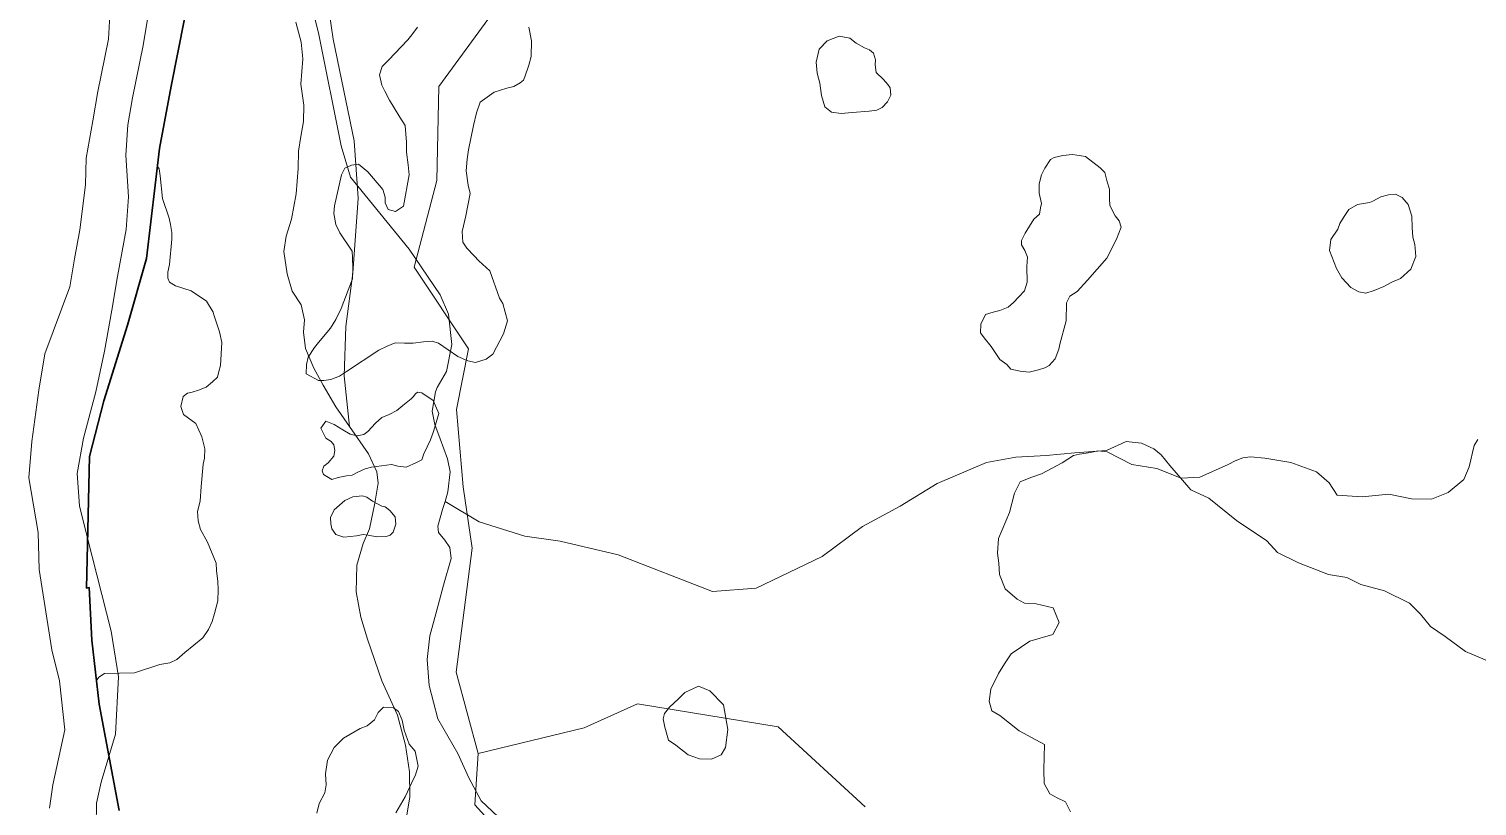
# Model space of a CAD drawing. Header units: metres. Extents: x 4652992 to 4879070, y 2074171 to 2309877.
# Drawn here: x 4653481.7 to 4653622.6, y 2307880.8 to 2307956.5 of the extents above; entities that cross this region are included whole.
import ezdxf

# ---------------------------------------------------------------- set-up
doc = ezdxf.new("R2010")
doc.units = ezdxf.units.M
doc.header["$MEASUREMENT"] = 0
doc.linetypes.add('DGN Style 3', pattern=[92.779933, 66.271381, -26.508552])
for name, color, linetype, lineweight in [('Level 1', 2, 'Continuous', 0), ('Level 2', 6, 'Continuous', 0), ('Level 20', 30, 'DGN Style 3', 0), ('Level 37', 3, 'Continuous', 0), ('Level 40', 1, 'Continuous', 0)]:
    doc.layers.add(name, color=color, linetype=linetype, lineweight=lineweight)
doc.layers.add('Limite', color=38, linetype='Continuous', lineweight=0, plot=False)

msp = doc.modelspace()

# ---------------------------------------------------------------- linework, layer by layer
at = {"layer": 'Level 1'}
for points in [[(4653527.309084, 2307879.832888, 1276.55), (4653525.71393, 2307881.340884, 1276.4375), (4653524.505312, 2307883.604128, 1276.3375), (4653523.441897, 2307885.959475, 1276.225), (4653521.488711, 2307889.354311, 1276.0625), (4653520.653689, 2307892.593691, 1275.8875), (4653520.44153, 2307895.133486, 1275.7), (4653520.700686, 2307897.412722, 1275.5625), (4653521.388918, 2307899.939089, 1275.45), (4653522.050722, 2307902.346499, 1275.3625), (4653522.788515, 2307904.955324, 1275.3625), (4653522.65729, 2307906.043886, 1275.3625), (4653522.159914, 2307906.746523, 1275.3625), (4653521.543703, 2307907.47571, 1275.3625), (4653521.49811, 2307908.109133, 1275.325), (4653521.951296, 2307909.721926, 1275.325), (4653522.186636, 2307910.518483, 1275.313455), (4653522.460879, 2307911.446718, 1275.3), (4653522.676882, 2307913.392702, 1275.1875), (4653522.430483, 2307914.662722, 1275.1375), (4653521.709902, 2307916.599123, 1275.075), (4653521.179873, 2307917.994509, 1275.05), (4653520.94031, 2307919.294131, 1275.0375), (4653521.268496, 2307921.184084, 1275.025), (4653521.427126, 2307921.616091, 1275.025), (4653522.332278, 2307923.159304, 1275.0125), (4653522.862307, 2307925.814272, 1275.0125), (4653522.521731, 2307928.756716, 1274.9125), (4653521.698733, 2307930.653506, 1274.9125), (4653518.699282, 2307935.081911, 1274.65), (4653512.976076, 2307942.097475, 1274.3), (4653512.076479, 2307945.137881, 1274.1125), (4653509.894106, 2307956.006289, 1273.25), (4653508.90851, 2307960.075503, 1273.0375)], [(4653624.049929, 2307894.82532, 1313), (4653621.503908, 2307895.894717, 1312), (4653619.537905, 2307897.359682, 1311), (4653618.110476, 2307898.345522, 1310), (4653617.140322, 2307899.527529, 1309), (4653616.07593, 2307900.60071, 1308), (4653613.631716, 2307901.805727, 1307), (4653611.327517, 2307902.425478, 1306), (4653609.954104, 2307903.102297, 1305), (4653608.161928, 2307903.390688, 1304), (4653605.267275, 2307904.531679, 1303), (4653603.228274, 2307905.532107, 1302), (4653602.178286, 2307906.684695, 1301), (4653599.211306, 2307908.644289, 1300), (4653596.525515, 2307910.844485, 1299), (4653594.767519, 2307911.658327, 1298), (4653592.727297, 2307914.011477, 1297), (4653591.874087, 2307915.040713, 1296), (4653591.164309, 2307915.623904, 1295), (4653589.980532, 2307916.176089, 1294), (4653588.486086, 2307916.361086, 1293.5625), (4653586.566103, 2307915.491884, 1293), (4653583.487673, 2307915.24811, 1292), (4653580.711733, 2307914.989077, 1291), (4653577.742678, 2307914.816897, 1290), (4653574.881716, 2307914.302309, 1288.4125), (4653570.08771, 2307912.269289, 1285.8375), (4653566.499514, 2307910.060488, 1283), (4653562.809084, 2307908.07709, 1280.8), (4653558.905703, 2307905.137331, 1280.0375), (4653552.466494, 2307902.082888, 1279.25), (4653548.229922, 2307901.756289, 1278.65), (4653539.039675, 2307905.30768, 1277.4875), (4653533.375307, 2307906.657107, 1276.775), (4653529.96448, 2307907.120913, 1276.475), (4653525.494326, 2307908.529299, 1275.9125), (4653522.186636, 2307910.518483, 1275.313455)]]:
    msp.add_polyline3d(points, dxfattribs=at)
at = {"layer": 'Level 2'}
for points in [[(4653493.514284, 2307959.239077, 1268.5625), (4653492.798891, 2307954.916872, 1268.7125), (4653491.756533, 2307949.82709, 1269.1), (4653491.322695, 2307947.184878, 1269.2125), (4653491.10248, 2307944.246096, 1269.325), (4653491.37549, 2307940.170473, 1269.4875), (4653491.138918, 2307937.017702, 1269.6875), (4653490.30469, 2307932.441714, 1270.075), (4653489.754885, 2307929.140688, 1270.3625), (4653489.05292, 2307925.157717, 1270.5625), (4653488.196108, 2307921.178103, 1270.85), (4653487.006106, 2307916.681277, 1271.5125), (4653486.393679, 2307913.238711, 1271.7), (4653486.591677, 2307910.082278, 1271.925), (4653487.386111, 2307906.948733, 1272.175), (4653489.687075, 2307897.877688, 1272.5125), (4653490.404726, 2307893.422915, 1272.6), (4653490.096682, 2307887.858279, 1272.7875), (4653488.705508, 2307883.157473, 1272.8375), (4653488.249087, 2307881.111696, 1272.8375), (4653488.223879, 2307878.907473, 1272.8375)], [(4653483.686281, 2307880.624514, 1272.8345), (4653484.019717, 2307882.899294, 1272.8339), (4653485.188479, 2307888.27112, 1272.7839), (4653484.674929, 2307893.029909, 1272.6034), (4653483.902712, 2307896.058901, 1272.52), (4653482.685122, 2307903.875918, 1272.2232), (4653482.594301, 2307907.478884, 1272.0369), (4653481.686892, 2307912.806277, 1271.7216), (4653481.967715, 2307916.368288, 1271.5576), (4653482.650332, 2307921.357485, 1270.9464), (4653483.220522, 2307924.878481, 1270.6561), (4653485.674685, 2307931.420473, 1270.2162), (4653486.128725, 2307934.151919, 1269.9789), (4653486.627932, 2307936.980288, 1269.7257), (4653487.204897, 2307941.339113, 1269.4218), (4653487.239687, 2307943.947329, 1269.3339), (4653487.919924, 2307947.590884, 1269.2089), (4653488.389284, 2307950.448122, 1269.0964), (4653489.431887, 2307955.540102, 1268.7089), (4653489.616701, 2307959.055483, 1268.579)]]:
    msp.add_polyline3d(points, dxfattribs=at)
at = {"layer": 'Level 20', "linetype": 'Continuous'}
for points in [[(4653512.900346, 2307917.806961, 1276.051407), (4653512.351187, 2307922.736307, 1275.84369), (4653512.536989, 2307927.555896, 1275.70369), (4653513.213146, 2307932.765821, 1275.56369), (4653513.74091, 2307940.062521, 1275.143689), (4653513.354686, 2307945.63118, 1274.863689), (4653511.289962, 2307955.536319, 1274.583689), (4653510.612627, 2307960.233942, 1274.37369), (4653510.030245, 2307964.452908, 1274.023689), (4653508.669209, 2307968.82359, 1272.912076)], [(4653518.29451, 2307878.966865, 1278.5532), (4653518.766741, 2307881.753784, 1278.2732), (4653518.723041, 2307884.169179, 1277.7132), (4653518.339503, 2307886.758078, 1277.5032), (4653517.550725, 2307889.689633, 1277.2232), (4653516.029566, 2307893.043875, 1277.2932), (4653514.641864, 2307897.093472, 1277.2932), (4653513.995462, 2307899.25715, 1277.2232), (4653513.538705, 2307901.69876, 1276.9432), (4653513.613562, 2307904.303125, 1276.8732), (4653514.216742, 2307906.419984, 1276.7332), (4653514.846047, 2307907.847469, 1276.5232), (4653515.340992, 2307910.348982, 1276.1732), (4653515.679994, 2307912.292849, 1276.1732), (4653515.56098, 2307913.413469, 1276.1732), (4653514.746771, 2307915.148692, 1276.1732), (4653512.900346, 2307917.806961, 1276.0514), (4653511.56195, 2307919.733828, 1275.9632), (4653510.314789, 2307921.829601, 1275.9632), (4653509.409895, 2307923.498016, 1275.7532), (4653508.603482, 2307925.417512, 1275.6832), (4653508.40275, 2307927.008707, 1275.6832), (4653508.492457, 2307928.201549, 1275.6132), (4653508.186528, 2307929.66602, 1275.4032), (4653507.306476, 2307931.000879, 1275.4032), (4653506.805703, 2307932.696151, 1275.4032), (4653506.509602, 2307934.850321, 1275.3332), (4653506.708276, 2307936.347534, 1275.3332), (4653507.242258, 2307938.022484, 1275.3332), (4653507.692089, 2307940.469301, 1275.1232), (4653507.884125, 2307942.940051, 1274.8432), (4653507.93038, 2307944.629041, 1274.7732), (4653508.138415, 2307946.074209, 1274.5632), (4653508.412839, 2307947.510505, 1274.4232), (4653508.441836, 2307949.114264, 1274.4232), (4653508.149649, 2307951.169474, 1274.2832), (4653508.349008, 2307953.629633, 1274.2132), (4653508.170012, 2307955.256441, 1273.8632), (4653507.656108, 2307957.205894, 1273.7232)]]:
    msp.add_polyline3d(points, dxfattribs=at)
at = {"layer": 'Level 37'}
for points in [[(4653527.060161, 2307958.437147, 1279.6435), (4653521.579145, 2307950.926888, 1278.2435), (4653521.380726, 2307941.783129, 1277.6135), (4653519.185608, 2307933.341918, 1277.0535), (4653524.484105, 2307925.367973, 1277.0337), (4653523.314631, 2307919.463786, 1277.1037), (4653523.959457, 2307911.946357, 1277.4537), (4653524.834999, 2307905.954348, 1277.5237), (4653523.280038, 2307893.873587, 1278.1537), (4653525.424825, 2307885.958438, 1278.3637), (4653535.738775, 2307888.469592, 1278.8537), (4653540.934833, 2307890.801721, 1279.9737), (4653554.620443, 2307888.557278, 1281.3737), (4653563.074828, 2307880.774638, 1285.5737)], [(4653525.424825, 2307885.958438, 1278.363689), (4653525.095316, 2307880.962568, 1278.363689), (4653528.966372, 2307876.680978, 1278.363689), (4653529.490713, 2307871.86308, 1279.273689), (4653529.922987, 2307857.834935, 1281.23369), (4653532.656691, 2307852.797081, 1281.303689), (4653531.427626, 2307847.839356, 1281.863689), (4653532.472272, 2307844.02047, 1281.723689), (4653533.683105, 2307840.49523, 1281.79369), (4653532.175078, 2307835.184705, 1282.143689), (4653528.953826, 2307825.098293, 1282.42369), (4653528.977992, 2307819.591152, 1282.42369), (4653527.818246, 2307819.389212, 1282.346933)]]:
    msp.add_polyline3d(points, dxfattribs=at)
at = {"layer": 'Level 40', "color": 3, "flags": 128}
for points, elevation in [([(4653558.40123, 2307952.237473), (4653558.293368, 2307953.30127), (4653558.602012, 2307954.581782), (4653559.388125, 2307955.387424), (4653560.543054, 2307955.834334), (4653561.586668, 2307955.630758), (4653562.203517, 2307955.167838), (4653563.002835, 2307954.706577), (4653563.498867, 2307954.498114), (4653563.877932, 2307954.182141), (4653564.088608, 2307953.54527), (4653564.061564, 2307953.055302), (4653564.155286, 2307952.310922), (4653564.849761, 2307951.603941), (4653565.284032, 2307951.139472), (4653565.52364, 2307950.811635), (4653565.574307, 2307950.077547), (4653565.237569, 2307949.435733), (4653564.738926, 2307948.877593), (4653564.226173, 2307948.638689), (4653563.475683, 2307948.546646), (4653561.802405, 2307948.403557), (4653560.729861, 2307948.297905), (4653559.805099, 2307948.42784), (4653559.155406, 2307948.943607), (4653558.832252, 2307950.058636), (4653558.669137, 2307951.27097), (4653558.40123, 2307952.237473)], 1293.543533), ([(4653608.272705, 2307934.959882), (4653608.406635, 2307936.026971), (4653609.078094, 2307937.027128), (4653609.275321, 2307937.590698), (4653609.688794, 2307938.285925), (4653610.160436, 2307938.967284), (4653611.011481, 2307939.43616), (4653611.590651, 2307939.542417), (4653612.169804, 2307939.64867), (4653612.502362, 2307939.752605), (4653613.281234, 2307940.177555), (4653614.00447, 2307940.371552), (4653614.699875, 2307940.450075), (4653615.356109, 2307940.110615), (4653615.928918, 2307939.424778), (4653616.274192, 2307938.304821), (4653616.314776, 2307937.196406), (4653616.39706, 2307936.261191), (4653616.593099, 2307935.543061), (4653616.677937, 2307934.363092), (4653616.197668, 2307933.134528), (4653615.177497, 2307932.217557), (4653614.35445, 2307931.864051), (4653613.575632, 2307931.438953), (4653612.622279, 2307931.055361), (4653611.82693, 2307930.817286), (4653611.114967, 2307930.925644), (4653610.356146, 2307931.350398), (4653609.475817, 2307932.292487), (4653608.95843, 2307933.209289), (4653608.272705, 2307934.959882)], 1308.743533), ([(4653543.593383, 2307888.52836), (4653543.421691, 2307889.345425), (4653543.546661, 2307889.863962), (4653544.018423, 2307890.483167), (4653544.901368, 2307891.279128), (4653545.514275, 2307891.910571), (4653546.855764, 2307892.506623), (4653547.947272, 2307892.065692), (4653549.276688, 2307890.700794), (4653549.714837, 2307888.313782), (4653549.472696, 2307886.544363), (4653549.067398, 2307885.818186), (4653548.137197, 2307885.398765), (4653546.951999, 2307885.450625), (4653545.850033, 2307885.848163), (4653544.644608, 2307886.772568), (4653543.932891, 2307887.26056), (4653543.593383, 2307888.52836)], 1282.046492)]:
    msp.add_lwpolyline(points, dxfattribs=dict(at, elevation=elevation))
at = {"layer": 'Level 40', "color": 3}
for points in [[(4653530.33112, 2307956.7049, 1282.743533), (4653530.604231, 2307955.370335, 1282.743533), (4653530.559604, 2307953.850598, 1282.743533), (4653530.356026, 2307953.006354, 1282.743533), (4653529.957992, 2307951.889565, 1282.743533), (4653529.809869, 2307951.54223, 1282.743533), (4653529.493661, 2307951.298665, 1282.743533), (4653528.890314, 2307950.932136, 1282.743533), (4653528.208819, 2307950.775496, 1282.743533), (4653526.952983, 2307950.372912, 1282.743533), (4653525.616078, 2307949.415409, 1281.943533), (4653525.2321, 2307948.357655, 1281.943533), (4653524.940903, 2307947.15013, 1281.943533), (4653524.483617, 2307944.763852, 1281.143533), (4653524.326003, 2307943.842716, 1281.143533), (4653524.246699, 2307942.711232, 1281.143533), (4653524.428759, 2307941.325889, 1281.143533), (4653524.61996, 2307940.513552, 1281.143533), (4653524.219058, 2307938.334136, 1280.743533), (4653523.854478, 2307936.822253, 1280.743533), (4653523.9264, 2307935.782111, 1280.743533), (4653524.298137, 2307935.182272, 1280.743533), (4653525.021569, 2307934.434955, 1280.743533), (4653525.483493, 2307933.941594, 1280.743533), (4653526.543973, 2307932.986382, 1280.743533), (4653527.499779, 2307930.324052, 1280.743533), (4653527.824983, 2307929.799294, 1280.743533), (4653528.253956, 2307928.099126, 1280.743533), (4653527.886731, 2307926.843727, 1280.743533), (4653526.827052, 2307924.857586, 1280.743533), (4653526.192907, 2307924.368736, 1280.743533), (4653525.146008, 2307924.041745, 1280.743533), (4653524.413444, 2307924.215575, 1280.743533), (4653523.419348, 2307924.643282, 1280.743533), (4653521.533093, 2307925.922133, 1280.743533), (4653520.937095, 2307926.127517, 1280.743533), (4653520.084967, 2307926.073963, 1280.743533), (4653519.0815, 2307925.92842, 1280.743533), (4653518.243878, 2307925.935346, 1280.743533), (4653517.345149, 2307925.956764, 1280.743533), (4653516.55666, 2307925.632263, 1280.743533), (4653515.753552, 2307925.247259, 1280.743533), (4653512.607331, 2307923.179657, 1280.743533), (4653511.91165, 2307922.705093, 1280.743533), (4653511.061859, 2307922.394973, 1280.743533), (4653510.392584, 2307922.297861, 1280.743533), (4653509.874658, 2307922.292769, 1280.743533), (4653508.679206, 2307922.960046, 1280.743533), (4653508.700213, 2307923.85054, 1280.743533), (4653508.875326, 2307924.576555, 1280.743533), (4653509.489976, 2307925.518105, 1280.743533), (4653509.865684, 2307926.004625, 1280.743533), (4653511.039269, 2307927.389141, 1280.743533), (4653511.563586, 2307928.224109, 1280.743533), (4653512.085166, 2307929.315536, 1280.743533), (4653513.193805, 2307932.186336, 1281.943533), (4653513.197494, 2307933.271014, 1281.943533), (4653513.172048, 2307934.234901, 1281.943533), (4653513.134754, 2307934.882323, 1281.943533), (4653511.959606, 2307936.694023, 1281.943533), (4653511.570916, 2307937.488806, 1281.943533), (4653511.377049, 2307938.556621, 1281.943533), (4653511.429882, 2307939.310391, 1281.943533), (4653512.097305, 2307942.344787, 1281.943533), (4653512.44053, 2307942.965661, 1281.943533), (4653513.091423, 2307943.257953, 1281.943533), (4653513.759581, 2307943.354553, 1281.943533), (4653514.679814, 2307942.62495, 1281.943533), (4653516.145493, 2307940.909478, 1282.343533), (4653516.351044, 2307940.158618, 1282.343533), (4653516.34192, 2307939.586417, 1282.343533), (4653516.63753, 2307938.941806, 1282.343533), (4653517.368873, 2307938.768024, 1282.343533), (4653518.138427, 2307939.287134, 1282.343533), (4653518.685375, 2307942.320753, 1282.743533), (4653518.599062, 2307943.298001, 1282.743533), (4653518.449124, 2307944.545515, 1282.743533), (4653518.423719, 2307945.508297, 1282.743533), (4653518.300162, 2307947.132259, 1282.743533), (4653517.790182, 2307947.955181, 1282.743533), (4653517.233823, 2307948.852942, 1282.743533), (4653516.770178, 2307949.601097, 1282.743533), (4653516.335621, 2307950.469923, 1282.743533), (4653516.025604, 2307951.053984, 1282.743533), (4653515.817437, 2307952.060338, 1282.743533), (4653516.082063, 2307952.890401, 1282.743533), (4653516.683085, 2307953.512817, 1282.743533), (4653518.576054, 2307955.4861, 1282.743533), (4653518.950632, 2307955.970985, 1282.743533), (4653519.519761, 2307956.728455, 1282.743533)], [(4653576.851634, 2307923.848961, 1294.343533), (4653576.174093, 2307924.331105, 1294.743533), (4653575.344129, 2307925.59786, 1294.743533), (4653574.648909, 2307926.459609, 1295.543533), (4653574.309564, 2307926.933887, 1295.543533), (4653574.340895, 2307927.769962, 1295.543533), (4653574.798903, 2307928.729564, 1295.543533), (4653575.532158, 2307928.948915, 1295.543533), (4653576.198945, 2307929.127818, 1295.543533), (4653577.011399, 2307929.440777, 1295.543533), (4653577.514898, 2307929.883393, 1295.543533), (4653578.044011, 2307930.432365, 1295.543533), (4653578.585922, 2307931.034506, 1295.543533), (4653578.844543, 2307931.872677, 1295.543533), (4653578.821241, 2307933.409017, 1296.343533), (4653578.865336, 2307934.29723, 1296.343533), (4653578.631186, 2307934.970785, 1296.343533), (4653578.305071, 2307935.497717, 1296.343533), (4653578.300337, 2307935.948202, 1296.343533), (4653578.640215, 2307936.653721, 1296.343533), (4653579.480638, 2307938.02649, 1296.343533), (4653580.049901, 2307938.508876, 1296.343533), (4653580.137122, 2307939.105966, 1296.343533), (4653580.239507, 2307939.530942, 1296.343533), (4653580.028604, 2307940.535997, 1296.343533), (4653580.019139, 2307941.436945, 1296.343533), (4653580.23671, 2307942.340012, 1296.343533), (4653580.563761, 2307942.992333, 1296.343533), (4653581.10267, 2307943.818865, 1296.343533), (4653581.487995, 2307944.007946, 1296.343533), (4653582.327338, 2307944.201234, 1296.343533), (4653583.260951, 2307944.315891, 1296.343533), (4653584.518167, 2307944.128813, 1296.343533), (4653585.945384, 2307943.002677, 1296.343533), (4653586.404039, 2307942.556501, 1296.343533), (4653586.640451, 2307941.657821, 1296.343533), (4653586.861702, 2307940.931238, 1296.343533), (4653586.871153, 2307940.030453, 1296.343533), (4653586.878242, 2307939.354867, 1296.343533), (4653587.423085, 2307938.326656, 1296.343533), (4653587.815369, 2307937.840191, 1296.343533), (4653588.008654, 2307937.232626, 1296.343533), (4653587.553787, 2307936.049275, 1296.343533), (4653586.598554, 2307934.198737, 1296.343533), (4653584.731382, 2307932.081369, 1295.943533), (4653583.727155, 2307930.957687, 1295.143533), (4653582.996185, 2307930.512727, 1295.143533), (4653582.668654, 2307929.859313, 1295.143533), (4653582.646782, 2307928.120661, 1295.143533), (4653582.040436, 2307925.826152, 1294.343533), (4653581.924955, 2307925.346767, 1294.343533), (4653581.5866, 2307924.413511, 1294.343533), (4653580.977377, 2307923.769855, 1294.343533), (4653580.578192, 2307923.526804, 1294.343533), (4653579.964194, 2307923.334779, 1294.343533), (4653579.055995, 2307923.100001, 1294.343533), (4653578.171047, 2307923.197593, 1294.343533), (4653577.258016, 2307923.414493, 1294.343533), (4653576.851634, 2307923.848961, 1294.343533)], [(4653488.244392, 2307893.050998, 1280.665304), (4653487.794555, 2307896.99871, 1280.138451), (4653487.55188, 2307902.121663, 1279.458387), (4653487.276708, 2307902.08006, 1279.421484), (4653487.575007, 2307914.906991, 1277.720176), (4653488.989451, 2307920.330652, 1276.976946), (4653491.281441, 2307927.681457, 1275.955949), (4653493.121616, 2307934.17319, 1275.06123), (4653494.19207, 2307943.128503, 1273.865304), (4653494.354951, 2307942.92696, 1273.865304), (4653494.44469, 2307942.215899, 1273.865304), (4653494.692273, 2307940.039435, 1274.665304), (4653495.347554, 2307938.114925, 1275.465305), (4653495.456734, 2307937.48676, 1275.465305), (4653495.577566, 2307936.726784, 1275.465305), (4653495.594729, 2307936.077461, 1275.465305), (4653495.380025, 2307933.591241, 1275.865304), (4653495.203431, 2307932.859267, 1275.865304), (4653495.189318, 2307932.260703, 1275.865304), (4653495.357306, 2307931.876884, 1275.865304), (4653495.965505, 2307931.517579, 1275.865304), (4653497.490618, 2307931.028573, 1276.265305), (4653498.972053, 2307930.037127, 1277.065305), (4653499.617729, 2307928.939646, 1277.065305), (4653499.691779, 2307928.707471, 1277.065305), (4653500.019186, 2307927.728457, 1277.065305), (4653500.241329, 2307927.031953, 1277.065305), (4653500.467131, 2307925.991231, 1277.065305), (4653500.31713, 2307923.752064, 1277.065305), (4653500.180026, 2307923.183701, 1277.065305), (4653500.04292, 2307922.615335, 1277.065305), (4653499.546561, 2307922.175064, 1277.065305), (4653498.938796, 2307921.632429, 1277.065305), (4653498.174942, 2307921.341385, 1277.065305), (4653497.563471, 2307921.142967, 1277.065305), (4653497.114193, 2307921.077781, 1277.065305), (4653496.688158, 2307920.749543, 1277.065305), (4653496.453085, 2307919.775106, 1277.065305), (4653496.737703, 2307918.977959, 1277.065305), (4653497.942318, 2307918.109164, 1277.865304), (4653498.497466, 2307916.819963, 1277.865304), (4653498.816595, 2307915.629592, 1277.865304), (4653498.774999, 2307914.739072, 1277.865304), (4653498.628246, 2307914.13071, 1277.865304), (4653498.436007, 2307911.970869, 1278.665305), (4653498.345956, 2307910.537516, 1279.465305), (4653498.101874, 2307909.525685, 1279.465305), (4653498.142125, 2307908.617675, 1279.465305), (4653498.375183, 2307907.792384, 1279.465305), (4653499.071315, 2307906.558015, 1279.465305), (4653499.903355, 2307904.494657, 1279.865304), (4653499.95151, 2307903.799108, 1279.865304), (4653500.075267, 2307902.70084, 1279.865304), (4653500.103907, 2307901.924398, 1279.865304), (4653500.05449, 2307900.824351, 1279.865304), (4653499.761772, 2307899.610811, 1279.865304), (4653499.52577, 2307898.811438, 1279.865304), (4653499.167199, 2307898.04104, 1279.865304), (4653498.62568, 2307897.228363, 1279.865304), (4653496.857747, 2307895.807603, 1279.865304), (4653496.090517, 2307895.133715, 1279.865304), (4653495.401331, 2307894.783456, 1279.865304), (4653494.41448, 2307894.631823, 1279.865304), (4653491.955291, 2307893.804355, 1280.665304), (4653489.053845, 2307893.763652, 1280.665304), (4653488.487642, 2307893.384731, 1280.665304), (4653488.244392, 2307893.050998, 1280.665304)], [(4653510.083853, 2307917.658933, 1281.242636), (4653510.587304, 2307918.326777, 1281.642636), (4653511.391185, 2307917.998124, 1281.642636), (4653512.240958, 2307917.47448, 1281.642636), (4653512.935842, 2307917.079621, 1281.642636), (4653513.63924, 2307916.912893, 1281.642636), (4653514.273733, 2307917.038662, 1281.642636), (4653514.66545, 2307917.314025, 1281.642636), (4653515.423945, 2307918.1468, 1281.642636), (4653516.021006, 2307918.695635, 1281.642636), (4653516.741374, 2307918.985088, 1281.642636), (4653517.482713, 2307919.361601, 1281.642636), (4653518.069216, 2307919.866856, 1281.642636), (4653518.873495, 2307920.504538, 1281.642636), (4653519.112281, 2307920.724042, 1281.642636), (4653519.263166, 2307920.96439, 1281.642636), (4653519.382558, 2307921.07414, 1281.642636), (4653519.545897, 2307921.173465, 1281.642636), (4653519.941429, 2307921.079653, 1281.642636), (4653521.023009, 2307920.362925, 1281.642636), (4653521.574458, 2307919.086728, 1282.442636), (4653521.056744, 2307917.324681, 1282.442636), (4653520.769713, 2307916.519279, 1282.442636), (4653520.11637, 2307915.157093, 1282.442636), (4653519.92566, 2307914.558689, 1282.442636), (4653519.402751, 2307914.314843, 1282.442636), (4653518.411282, 2307913.860215, 1282.442636), (4653517.600008, 2307913.960522, 1282.442636), (4653516.985308, 2307914.106192, 1282.442636), (4653515.041896, 2307913.864873, 1281.642636), (4653514.396932, 2307913.695517, 1281.642636), (4653513.709945, 2307913.351998, 1281.642636), (4653513.131862, 2307913.074716, 1281.642636), (4653512.606266, 2307913.01513, 1281.642636), (4653511.77486, 2307912.843873, 1281.642636), (4653511.173757, 2307912.664071, 1281.642636), (4653510.35741, 2307913.133657, 1281.642636), (4653510.211079, 2307913.490545, 1281.642636), (4653510.397565, 2307913.946151, 1281.242636), (4653510.800068, 2307914.265281, 1281.242636), (4653511.374599, 2307914.912077, 1281.242636), (4653511.467198, 2307915.488844, 1281.242636), (4653511.362826, 2307916.020182, 1281.242636), (4653511.117938, 2307916.354551, 1281.242636), (4653510.588086, 2307916.664351, 1281.242636), (4653510.083853, 2307917.658933, 1281.242636)], [(4653583.069602, 2307880.278929, 1299.621198), (4653582.565659, 2307881.268408, 1299.621198), (4653581.781447, 2307881.65469, 1299.621198), (4653581.061051, 2307882.025891, 1299.621198), (4653580.493199, 2307883.03055, 1299.621198), (4653580.479093, 2307884.37294, 1299.621198), (4653580.542673, 2307886.850054, 1298.821198), (4653578.084293, 2307888.175908, 1295.221198), (4653576.176746, 2307889.665282, 1294.021198), (4653575.401734, 2307890.118581, 1294.021198), (4653575.15118, 2307891.055008, 1294.021198), (4653575.299252, 2307892.234445, 1294.021198), (4653576.069738, 2307893.738809, 1294.021198), (4653576.637474, 2307894.6839, 1294.021198), (4653577.284914, 2307895.677556, 1294.021198), (4653579.110413, 2307896.918327, 1294.421198), (4653581.351276, 2307897.54515, 1296.021198), (4653581.96466, 2307898.716401, 1296.821198), (4653581.380016, 2307900.161616, 1299.621198), (4653579.719862, 2307900.554994, 1299.621198), (4653578.58852, 2307900.622189, 1299.621198), (4653577.867978, 2307900.993803, 1299.621198), (4653576.69471, 2307902.008408, 1299.621198), (4653576.1544, 2307903.40877, 1299.621198), (4653576.079236, 2307904.498022, 1299.621198), (4653575.97355, 2307905.460586, 1299.621198), (4653576.053819, 2307906.914795, 1299.621198), (4653577.132788, 2307909.442981, 1298.821198), (4653577.61929, 2307911.333073, 1297.621198), (4653578.150842, 2307912.415571, 1297.621198), (4653579.200283, 2307912.838002, 1297.621198), (4653580.234369, 2307913.196901, 1297.621198), (4653582.250827, 2307914.262564, 1297.621198), (4653583.369361, 2307914.997337, 1296.821198), (4653583.943281, 2307915.129937, 1296.821198), (4653584.996367, 2307915.283195, 1296.821198), (4653585.713704, 2307915.448932, 1296.821198), (4653586.641374, 2307915.363113, 1296.821198), (4653589.02537, 2307914.098171, 1298.421198), (4653591.46245, 2307913.73535, 1301.621198), (4653593.846792, 2307912.790043, 1302.421198), (4653595.654814, 2307912.869466, 1304.021198), (4653598.408072, 2307914.117093, 1305.621198), (4653599.098546, 2307914.484228, 1305.621198), (4653599.83715, 2307914.773535, 1305.621198), (4653600.593633, 2307914.859436, 1305.621198), (4653601.967645, 2307914.732313, 1305.621198), (4653604.497039, 2307914.306426, 1306.021198), (4653606.997032, 2307913.393477, 1308.021198), (4653608.250671, 2307912.317651, 1310.021198), (4653609.032238, 2307911.140966, 1311.221198), (4653611.443176, 2307910.960507, 1313.621198), (4653614.05748, 2307911.211189, 1315.621198), (4653616.251555, 2307910.753953, 1316.821198), (4653618.214316, 2307910.741529, 1319.221198), (4653619.830449, 2307911.376912, 1319.621198), (4653621.358489, 2307912.658895, 1320.421198), (4653621.868428, 2307913.878598, 1320.821198), (4653622.031159, 2307914.554557, 1320.821198), (4653622.208683, 2307915.291962, 1320.821198), (4653622.371413, 2307915.967913, 1320.821198), (4653622.705029, 2307916.538292, 1320.821198)], [(4653511.387689, 2307909.693862, 1282.842636), (4653512.439931, 2307910.593551, 1282.842636), (4653513.22415, 2307910.959261, 1282.842636), (4653514.144337, 2307911.047467, 1282.042636), (4653514.583703, 2307910.943389, 1282.042636), (4653515.135833, 2307910.536593, 1282.042636), (4653516.039412, 2307910.046558, 1282.042636), (4653516.346939, 2307909.973716, 1282.042636), (4653516.821649, 2307909.631277, 1282.042636), (4653517.321249, 2307909.006959, 1282.042636), (4653517.383503, 2307908.302242, 1282.042636), (4653517.150699, 2307907.529406, 1282.042636), (4653516.847103, 2307907.233311, 1282.042636), (4653516.443188, 2307907.098962, 1282.042636), (4653515.556001, 2307907.079041, 1282.042636), (4653514.710751, 2307907.233184, 1282.042636), (4653514.21696, 2307907.304105, 1282.042636), (4653513.582808, 2307907.178248, 1282.042636), (4653512.324476, 2307907.03637, 1282.842636), (4653511.555321, 2307907.31039, 1282.842636), (4653511.177299, 2307907.859458, 1282.842636), (4653511.062659, 2307908.346171, 1282.842636), (4653511.023371, 2307908.952915, 1282.842636), (4653511.387689, 2307909.693862, 1282.842636)], [(4653510.759854, 2307885.315258, 1282.042636), (4653511.391337, 2307886.547382, 1282.842636), (4653512.301663, 2307887.453571, 1282.842636), (4653513.918353, 2307888.383194, 1283.242636), (4653514.612402, 2307888.65498, 1283.242636), (4653515.317977, 2307889.235294, 1283.242636), (4653515.680982, 2307889.958797, 1283.242636), (4653516.179747, 2307890.463441, 1283.242636), (4653517.173642, 2307890.415282, 1283.242636), (4653517.651918, 2307890.053237, 1283.242636), (4653518.016579, 2307889.220059, 1283.242636), (4653518.21973, 2307888.238317, 1283.242636), (4653518.708575, 2307886.877846, 1283.242636), (4653519.294155, 2307886.179268, 1283.242636), (4653519.576233, 2307884.743215, 1283.242636), (4653519.303794, 2307883.873881, 1283.242636), (4653518.940856, 2307883.150403, 1283.242636), (4653518.288613, 2307881.748267, 1283.242636), (4653517.393559, 2307880.194624, 1282.042636)], [(4653509.700754, 2307880.140114, 1282.042636), (4653509.9284, 2307881.08412, 1282.042636), (4653510.496565, 2307882.134795, 1282.042636), (4653510.621954, 2307882.915846, 1282.042636), (4653510.565985, 2307883.989156, 1282.042636), (4653510.759854, 2307885.315258, 1282.042636)]]:
    msp.add_polyline3d(points, dxfattribs=at)
at = {"layer": 'Limite', "color": 5, "linetype": 'Continuous', "lineweight": 30}
msp.add_polyline3d([(4653490.467133, 2307880.394512, 1273.695034), (4653488.505693, 2307890.75786, 1273.479975), (4653487.794555, 2307896.99871, 1273.140402), (4653487.55188, 2307902.121663, 1273.053419), (4653487.276708, 2307902.08006, 1273.051984), (4653487.575007, 2307914.906991, 1272.364953), (4653488.989451, 2307920.330652, 1271.615944), (4653491.281441, 2307927.681457, 1271.88852), (4653493.121616, 2307934.17319, 1272.090639), (4653494.402213, 2307944.886541, 1270.785088), (4653495.540155, 2307950.969799, 1270.270667), (4653496.811624, 2307957.515673, 1270.043413)], dxfattribs=at)

doc.saveas('drawing.dxf')
